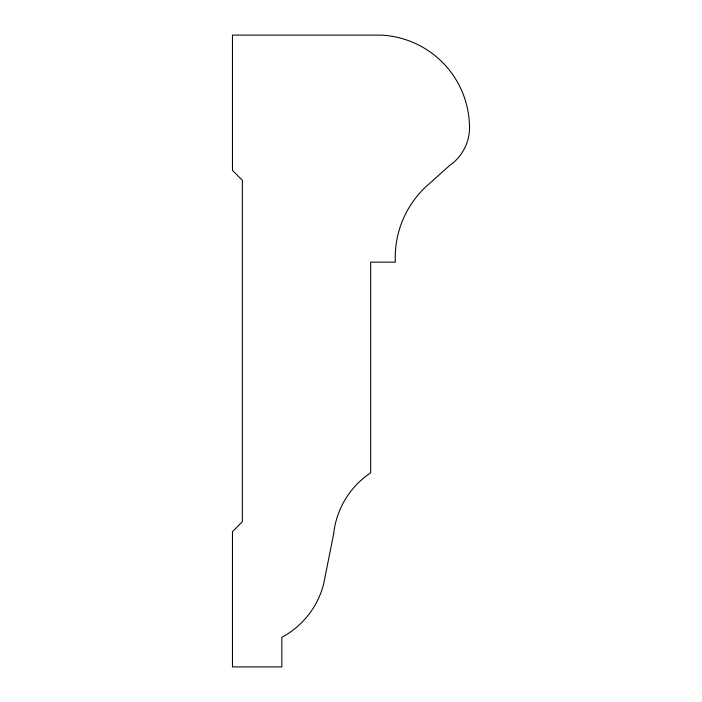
<?xml version="1.0" encoding="UTF-8"?>
<svg xmlns="http://www.w3.org/2000/svg" width="702" height="702" viewBox="0 0 702 702"><rect width="100%" height="100%" fill="white"/><g stroke="black" fill="none" stroke-linecap="round" stroke-linejoin="round"><path stroke-width="1.05" d="M333.634 533.968L323.666 583.95A83.907 83.907 0 0 1 281.835 637.284L281.835 666.9L232.476 666.9L232.476 531.616L242.348 521.744L242.348 180.256L232.476 170.384L232.476 35.1L380.554 35.1A92.804 92.804 0 0 1 469.401 123.947A46.411 46.411 0 0 1 449.28 165.777L429.914 183.178A96.92 96.92 0 0 0 395.358 262.153L370.682 262.153L370.682 472.815A84.24 84.24 0 0 0 333.634 533.968"/></g></svg>
